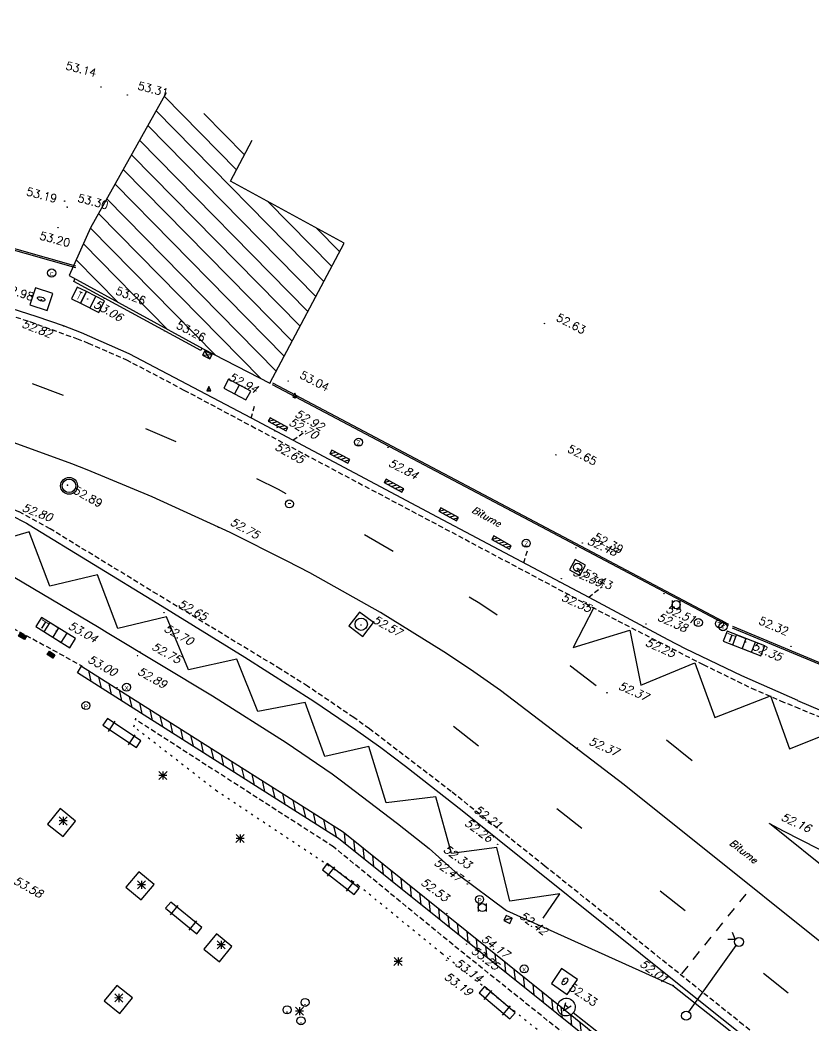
# Model space of a CAD drawing. Extents: x 661856 to 662117, y 6866905 to 6867165.
# Drawn here: x 661957.48 to 661996.85, y 6867094.59 to 6867144.5 of the extents above; entities that cross this region are included whole.
import ezdxf
from ezdxf.enums import TextEntityAlignment as Align

# ---------------------------------------------------------------- set-up
doc = ezdxf.new("R2010")
doc.units = 0
for name, pattern in [('CONTINU', [0]), ('DISCONTIN', [0.75, 0.5, -0.25]), ('HAIELIN', [0.375, 0.25, -0.125]), ('HIDDEN', [0.375, 0.25, -0.125]), ('POINTILL', [0.25, 0, -0.25])]:
    doc.linetypes.add(name, pattern=pattern)
doc.layers.get('0').update_dxf_attribs({"linetype": 'CONTINUOUS'})
for name, color, linetype in [('AFFICHAGE', 6, 'CONTINU'), ('ARBRES', 3, 'CONTINU'), ('BATI', 6, 'CONTINUOUS'), ('BORDURE', 7, 'CONTINU'), ('CANEVAS_GEODES', 5, 'CONTINU'), ('CANIVEAU', 7, 'CONTINU'), ('CLOTURE', 7, 'CONTINU'), ('COTE_ALTI', 8, 'CONTINU'), ('COTE_DE_SEUIL', 8, 'CONTINU'), ('ECLAIRAGE_PUBL', 3, 'CONTINU'), ('HAIE', 3, 'CONTINU'), ('LIGNE_DIVERS', 7, 'CONTINU'), ('MARQ-SOL', 6, 'CONTINU'), ('MOB-URB', 6, 'CONTINU'), ('MOB-URB_TC', 6, 'CONTINU'), ('MUR', 7, 'CONTINU'), ('NOM_DE_VOIE', 7, 'CONTINU'), ('OBJET_ASSAINIS', 5, 'CONTINU'), ('OBJET_DIVERS', 6, 'CONTINU'), ('OBJET_EAU', 4, 'CONTINU'), ('OBJET_ELECTRIC', 3, 'CONTINU'), ('OBJET_GAZ', 2, 'CONTINU'), ('OBJET_SIGN_TRI', 6, 'CONTINU'), ('OBJET_TELECOM', 4, 'CONTINU'), ('SIGNAL-VERTICA', 6, 'CONTINU')]:
    doc.layers.add(name, color=color, linetype=linetype)
doc.styles.add('COMPLEX', font='COMPLEX')
doc.styles.add('ITALIC', font='italic.shx', dxfattribs={"height": 0.6})
doc.styles.get("Standard").update_dxf_attribs({"font": 'ARIALUNI.ttf', "height": 2})

# ---------------------------------------------------------------- blocks, each defined once
blk = doc.blocks.new('*X200')
at = {"layer": 'BATI', "color": 7, "linetype": 'CONTINU'}
for p, q in [((610602.562, 133645.659), (610606.178, 133642.043)), ((610602.161, 133644.928), (610610.558, 133636.531)), ((610604.526, 133644.826), (610606.565, 133642.787)), ((610601.76, 133644.198), (610610.171, 133635.787)), ((610601.359, 133643.467), (610609.783, 133635.043)), ((610600.959, 133642.736), (610609.396, 133634.299)), ((610600.558, 133642.006), (610609.009, 133633.555)), ((610600.157, 133641.275), (610608.622, 133632.811)), ((610599.757, 133640.544), (610608.234, 133632.066)), ((610607.74, 133640.481), (610610.945, 133637.275)), ((610599.356, 133639.813), (610607.47, 133631.699)), ((610610.176, 133639.175), (610611.333, 133638.019)), ((610598.957, 133639.081), (610605.208, 133632.83)), ((610598.612, 133638.295), (610602.812, 133634.094)), ((610598.267, 133637.508), (610600.367, 133635.408))]:
    blk.add_line(p, q, dxfattribs=at)
blk = doc.blocks.new('*X214')
at = {"layer": 'MUR', "color": 7, "linetype": 'CONTINU'}
for p, q in [((610599.046, 133617.124), (610599.172, 133616.583)), ((610599.555, 133616.807), (610599.681, 133616.265)), ((610600.065, 133616.49), (610600.191, 133615.948)), ((610600.574, 133616.173), (610600.7, 133615.631)), ((610601.083, 133615.856), (610601.209, 133615.314)), ((610601.593, 133615.539), (610601.719, 133614.997)), ((610602.102, 133615.221), (610602.228, 133614.68)), ((610602.611, 133614.904), (610602.737, 133614.363)), ((610603.121, 133614.587), (610603.247, 133614.046)), ((610603.63, 133614.27), (610603.756, 133613.729)), ((610604.139, 133613.953), (610604.265, 133613.411)), ((610604.649, 133613.636), (610604.775, 133613.094)), ((610605.158, 133613.319), (610605.284, 133612.777)), ((610605.667, 133613.002), (610605.794, 133612.46)), ((610606.177, 133612.685), (610606.303, 133612.144)), ((610606.687, 133612.368), (610606.813, 133611.827)), ((610607.196, 133612.052), (610607.322, 133611.51)), ((610607.706, 133611.735), (610607.832, 133611.193)), ((610608.215, 133611.418), (610608.342, 133610.877)), ((610608.725, 133611.101), (610608.851, 133610.56)), ((610609.234, 133610.784), (610609.361, 133610.243)), ((610609.744, 133610.468), (610609.87, 133609.926)), ((610610.253, 133610.151), (610610.38, 133609.609)), ((610610.763, 133609.834), (610610.889, 133609.293)), ((610611.273, 133609.517), (610611.399, 133608.976)), ((610611.797, 133609.183), (610611.862, 133608.631)), ((610612.268, 133608.812), (610612.333, 133608.259)), ((610612.739, 133608.44), (610612.804, 133607.888)), ((610613.21, 133608.068), (610613.275, 133607.516)), ((610613.681, 133607.696), (610613.746, 133607.144)), ((610614.152, 133607.325), (610614.217, 133606.772)), ((610614.623, 133606.953), (610614.688, 133606.401)), ((610615.094, 133606.581), (610615.159, 133606.029)), ((610615.565, 133606.209), (610615.63, 133605.657)), ((610616.036, 133605.838), (610616.101, 133605.286)), ((610616.507, 133605.466), (610616.572, 133604.914)), ((610616.978, 133605.094), (610617.043, 133604.542)), ((610617.449, 133604.723), (610617.514, 133604.17)), ((610617.92, 133604.351), (610617.985, 133603.799)), ((610618.391, 133603.979), (610618.456, 133603.427)), ((610618.862, 133603.607), (610618.927, 133603.055)), ((610619.333, 133603.236), (610619.398, 133602.683)), ((610619.804, 133602.864), (610619.869, 133602.312)), ((610620.275, 133602.492), (610620.34, 133601.94)), ((610620.745, 133602.121), (610620.811, 133601.568)), ((610621.216, 133601.749), (610621.282, 133601.197)), ((610621.687, 133601.377), (610621.752, 133600.825)), ((610622.158, 133601.005), (610622.223, 133600.453)), ((610622.629, 133600.633), (610622.694, 133600.081)), ((610623.1, 133600.261), (610623.165, 133599.709)), ((610623.571, 133599.889), (610623.635, 133599.337)), ((610624.041, 133599.517), (610624.106, 133598.965)), ((610624.512, 133599.145), (610624.577, 133598.593)), ((610624.983, 133598.773), (610625.048, 133598.221)), ((610625.454, 133598.401), (610625.518, 133597.849)), ((610625.925, 133598.029), (610625.989, 133597.477)), ((610626.395, 133597.657), (610626.46, 133597.105)), ((610626.866, 133597.285), (610626.931, 133596.733)), ((610627.337, 133596.913), (610627.402, 133596.361)), ((610627.808, 133596.541), (610627.872, 133595.989)), ((610628.278, 133596.169), (610628.343, 133595.617)), ((610628.749, 133595.797), (610628.814, 133595.245)), ((610629.22, 133595.425), (610629.285, 133594.873)), ((610629.691, 133595.053), (610629.755, 133594.501)), ((610630.161, 133594.681), (610630.226, 133594.129)), ((610630.632, 133594.309), (610630.697, 133593.757)), ((610631.103, 133593.937), (610631.145, 133593.579))]:
    blk.add_line(p, q, dxfattribs=at)
blk = doc.blocks.new('P23800')
for p, q in [((0, 0.497), (0, 0)), ((0.999, 0.497), (0, 0.497)), ((0.999, 0), (0.999, 0.497)), ((0, 0), (0.999, 0))]:
    blk.add_line(p, q)
blk = doc.blocks.new('P24600')
blk.add_circle((0.484, 0.238), 0.108)
blk.add_blockref('P23800', (0, 0))
blk = doc.blocks.new('P20100')
for p, q in [((0, 0.994), (0, 0)), ((0.999, 0.994), (0, 0.994)), ((0.999, 0), (0.999, 0.994)), ((0, 0), (0.999, 0))]:
    blk.add_line(p, q)
blk.add_circle((0.496, 0.492), 0.35)
blk = doc.blocks.new('P30100')
at = {"color": 0}
blk.add_circle((0, 0), 0.05, dxfattribs=at)
blk.add_attdef('COTE30100', (0.3, 0.3), '', height=0.3)
blk = doc.blocks.new('P30400')
at = {"color": 0}
blk.add_circle((0, 0), 0.05, dxfattribs=at)
blk.add_attdef('COTE30400', text='', height=0.3).set_placement((-0.3, 0.3), align=Align.RIGHT)
blk = doc.blocks.new('P30800')
at = {"color": 0}
blk.add_circle((0, 0), 0.05, dxfattribs=at)
blk.add_attdef('COTE30800', text='', height=0.3).set_placement((0, -0.6), align=Align.CENTER)
blk = doc.blocks.new('P30500')
at = {"color": 0}
blk.add_circle((0, 0), 0.05, dxfattribs=at)
blk.add_attdef('COTE30500', text='', height=0.3).set_placement((-0.3, -0.15), align=Align.RIGHT)
blk = doc.blocks.new('P30200')
at = {"color": 0}
blk.add_circle((0, 0), 0.05, dxfattribs=at)
blk.add_attdef('COTE30200', (0.3, -0.15), '', height=0.3)
blk = doc.blocks.new('P25000')
for p, q in [((0, 0.994), (0, 0)), ((0.999, 0.994), (0, 0.994)), ((0.999, 0), (0.999, 0.994)), ((0, 0), (0.999, 0))]:
    blk.add_line(p, q)
blk = doc.blocks.new('P26700')
blk.add_lwpolyline([(0, 0.65972), (-0.5, -0.34028), (0.5, -0.34028)], close=True)
blk.add_circle((0, 0), 0.01658)
blk = doc.blocks.new('P21900', base_point=(1, 1))
blk.add_circle((1, 1), 1)
blk.add_text('C', height=0.991).set_placement((0.5, 0.25), (1.5, 0.25), align=Align.ALIGNED)
blk = doc.blocks.new('P20900')
for p, q in [((1, 0), (0, 0.5)), ((0, 0), (1, 0.5)), ((0, 0.5), (0, 0)), ((1, 0.5), (0, 0.5)), ((0, 0), (1, 0)), ((1, 0), (1, 0.5))]:
    blk.add_line(p, q)
blk = doc.blocks.new('SU411')
at = {"color": 0, "linetype": 'CONTINUOUS'}
for points in [[(0, 0.5), (1, 0.5), (1, 0), (0, 0), (0, 0.5)], [(0, 0.283), (0.094, 0)], [(0.022, 0.5), (0.189, 0)], [(0.116, 0.5), (0.283, 0)], [(0.21, 0.5), (0.377, 0)], [(0.305, 0.5), (0.471, 0)], [(0.399, 0.5), (0.566, 0)], [(0.493, 0.5), (0.66, 0)], [(0.588, 0.5), (0.754, 0)], [(0.682, 0.5), (0.848, 0)], [(0.776, 0.5), (0.943, 0)], [(0.87, 0.5), (1, 0.111)], [(0.965, 0.5), (1, 0.394)]]:
    blk.add_lwpolyline(points, dxfattribs=at)
blk = doc.blocks.new('SU317')
at = {"color": 0, "linetype": 'CONTINUOUS'}
for points in [[(-0.149, 0), (-0.146, 0.031), (-0.14, 0.052), (-0.127, 0.077), (-0.107, 0.1), (-0.076, 0.127), (-0.052, 0.137), (-0.021, 0.146), (0, 0.146), (0.023, 0.145), (0.048, 0.139), (0.076, 0.126), (0.098, 0.109), (0.116, 0.089), (0.13, 0.067), (0.14, 0.046), (0.146, 0.02), (0.148, -0.004), (0.143, -0.031), (0.135, -0.061), (0.119, -0.088), (0.096, -0.117), (0.065, -0.135), (0.035, -0.148), (0.003, -0.151), (-0.031, -0.148), (-0.056, -0.14), (-0.077, -0.13), (-0.094, -0.118), (-0.113, -0.099), (-0.13, -0.077), (-0.139, -0.058), (-0.146, -0.035), (-0.149, -0.013), (-0.148, 0.002)], [(-0.055, -0.056), (0.001, 0.075), (0.057, -0.055)], [(0.149, 0.001), (0.852, 0.001)], [(0.853, 0.001), (0.858, 0.041), (0.868, 0.066), (0.879, 0.084), (0.895, 0.102), (0.915, 0.12), (0.938, 0.134), (0.971, 0.145), (0.992, 0.148), (1.012, 0.148), (1.038, 0.142), (1.061, 0.135), (1.086, 0.121), (1.106, 0.102), (1.121, 0.086), (1.132, 0.068), (1.141, 0.044), (1.148, 0.015), (1.148, -0.009), (1.146, -0.032), (1.133, -0.065), (1.12, -0.087), (1.103, -0.109), (1.08, -0.126), (1.058, -0.137), (1.028, -0.146), (1.003, -0.149), (0.977, -0.147), (0.939, -0.135), (0.917, -0.124), (0.901, -0.11), (0.887, -0.096), (0.877, -0.081), (0.868, -0.065), (0.861, -0.048), (0.854, -0.024), (0.852, 0)], [(0.948, -0.061), (1.002, 0.077), (1.058, -0.054)], [(0.04, -0.013), (-0.036, -0.013)], [(1.041, -0.017), (0.967, -0.018)]]:
    blk.add_lwpolyline(points, dxfattribs=at)
blk = doc.blocks.new('P22100', base_point=(1, 1))
blk.add_circle((1, 1), 1)
blk.add_text('P', height=1.07).set_placement((0.5, 0.25), (1.5, 0.25), align=Align.ALIGNED)
blk = doc.blocks.new('P30600')
at = {"color": 0}
blk.add_circle((0, 0), 0.05, dxfattribs=at)
blk.add_attdef('COTE30600', text='', height=0.3).set_placement((-0.3, -0.6), align=Align.RIGHT)
blk = doc.blocks.new('P30300')
at = {"color": 0}
blk.add_circle((0, 0), 0.05, dxfattribs=at)
blk.add_attdef('COTE30300', (0.3, -0.6), '', height=0.3)
blk = doc.blocks.new('P23000')
at = {"color": 3}
for p, q in [((-1, 1), (1, -1)), ((1, 1), (-1, -1)), ((1, 0), (-1, 0)), ((0, 1), (0, -1))]:
    blk.add_line(p, q, dxfattribs=at)
blk = doc.blocks.new('P24400', base_point=(1, 1))
blk.add_circle((1, 1), 1)
blk.add_text('.', height=2.58).set_placement((0.5, 0.25), (1.5, 0.25), align=Align.ALIGNED)
blk = doc.blocks.new('P24100')
for points in [[(0.4, -0.1), (0.4, 0.5)], [(1.6, -0.1), (1.6, 0.5)]]:
    blk.add_lwpolyline(points)
blk.add_lwpolyline([(0, 0), (2, 0), (2, 0.4), (0, 0.4)], close=True)
blk = doc.blocks.new('P29100')
for p, q in [((0, 0), (0.2, 0.2)), ((0.2, 0), (0.4, 0.2)), ((0.4, 0), (0.6, 0.2)), ((0.6, 0), (0.8, 0.2)), ((0.8, 0), (1, 0.2))]:
    blk.add_line(p, q)
blk.add_lwpolyline([(0, 0), (1, 0), (1, 0.2), (0, 0.2)], close=True)
blk = doc.blocks.new('P21600', base_point=(2.23, 1.46))
for p, q in [((1.22, 2.47), (1.22, 0.46)), ((3.25, 0.46), (3.25, 2.48))]:
    blk.add_line(p, q)
blk.add_circle((2.23, 1.47), 1)
blk = doc.blocks.new('P21100', base_point=(1, 1))
blk.add_circle((1, 1), 1)
blk.add_text('-', height=2.15).set_placement((0.5, 0.25), (1.5, 0.25), align=Align.ALIGNED)
blk = doc.blocks.new('P20800')
for p, q in [((0, 0), (0.999, 0.497)), ((0, 0.497), (0, 0)), ((0.999, 0.497), (0, 0.497)), ((0, 0), (0.999, 0)), ((0.999, 0), (0.999, 0.497))]:
    blk.add_line(p, q)
blk = doc.blocks.new('P21300', base_point=(1, 1))
blk.add_circle((1, 1), 1)
blk.add_text('X', height=1.07).set_placement((0.5, 0.25), (1.5, 0.25), align=Align.ALIGNED)
blk = doc.blocks.new('P22700', base_point=(1, 1))
blk.add_circle((1, 1), 1)
blk.add_text('Z', height=1.17).set_placement((0.5, 0.25), (1.5, 0.25), align=Align.ALIGNED)
blk = doc.blocks.new('P22400', base_point=(1, 1))
blk.add_circle((1, 1), 1)
blk.add_text('T', height=1.17).set_placement((0.5, 0.25), (1.5, 0.25), align=Align.ALIGNED)
blk = doc.blocks.new('P23500')
blk.add_blockref('P23800', (0, 0))
blk.add_text('T', height=0.325).set_placement((0.39, 0.079))
blk = doc.blocks.new('P27600')
for points in [[(0, 0), (1, 0), (1, 0.4), (0, 0.4), (0, 0)], [(0.25, 0), (0.25, 0.4), (0.5, 0.4), (0.5, 0), (0.75, 0), (0.75, 0.4)]]:
    blk.add_lwpolyline(points)
blk.add_text('T', height=0.288964).set_placement((0.023187, 0.061513))
blk = doc.blocks.new('P27400')
blk.add_line((0.05, 0), (0.95, 0))
blk.add_lwpolyline([(0.954971, 0.117424), (1, 0.04988), (1.045029, 0.117424)])
for centre in [(0, 0), (1, 0)]:
    blk.add_circle(centre, 0.05)
blk = doc.blocks.new('P25400')
for p, q in [((0, 0.497), (0, 0)), ((0.999, 0.497), (0, 0.497)), ((0.491, 0.01), (0.491, 0.507)), ((0.999, 0), (0.999, 0.497)), ((0, 0), (0.999, 0))]:
    blk.add_line(p, q)

msp = doc.modelspace()

# ---------------------------------------------------------------- linework, layer by layer
at = {"layer": 'BATI', "color": 7, "linetype": 'CONTINUOUS'}
for points in [[(661964.722, 6867140.898), (661960.975, 6867134.203), (661959.909, 6867131.828), (661966.554, 6867128.184), (661969.867, 6867126.492), (661973.552, 6867133.428), (661967.909, 6867136.514), (661968.993, 6867138.549)], [(661966.486, 6867128.226), (661966.44, 6867128.105), (661960.135, 6867131.527), (661960.198, 6867131.696)]]:
    msp.add_lwpolyline(points, dxfattribs=at)
at = {"layer": 'BORDURE', "color": 7, "linetype": 'CONTINUOUS'}
for points in [[(661996.053, 6867110.729), (661993.273, 6867111.953), (661990.487, 6867113.295), (661989.624, 6867113.748), (661985.704, 6867115.841), (661978.179, 6867119.834), (661968.95, 6867124.742), (661962.886, 6867127.941), (661960.523, 6867128.989), (661959.627, 6867129.323), (661958.321, 6867129.775), (661955.766, 6867130.586), (661953.896, 6867131.169), (661951.862, 6867131.771), (661942.632, 6867134.369), (661929.563, 6867138.061), (661922.642, 6867140.002)], [(661944.747, 6867123.777), (661952.165, 6867121.466), (661956.032, 6867120.263), (661957.015, 6867119.935), (661957.797, 6867119.532), (661957.919, 6867119.458), (661964.315, 6867115.543), (661968.619, 6867112.891), (661972.047, 6867110.707), (661974.119, 6867109.295), (661975.366, 6867108.395), (661976.588, 6867107.474), (661979.398, 6867105.27), (661990.01, 6867096.775), (662000.113, 6867088.709), (662007.273, 6867082.978), (662014.38, 6867077.305)], [(662024.368, 6867121.583), (662022.988, 6867113.146), (662021.675, 6867105.138), (662021.266, 6867103.721), (662021.166, 6867103.526), (662020.94, 6867103.22), (662020.511, 6867102.885), (662020.389, 6867102.823), (662019.941, 6867102.664), (662019.209, 6867102.565), (662018.979, 6867102.569), (662018.361, 6867102.628), (662016.995, 6867102.847), (662016.263, 6867102.959), (662013.957, 6867103.375), (662012.933, 6867103.66), (662011.673, 6867104.105), (662011.082, 6867104.345), (662004.481, 6867107.137), (661996.056, 6867110.714)], [(661956.687, 6867117.149), (661961.391, 6867114.36), (661961.799, 6867114.116), (661967.022, 6867110.971), (661970.678, 6867108.655), (661972.958, 6867107.09), (661973.352, 6867106.805), (661976.196, 6867104.624), (661977.771, 6867103.381), (661979.21, 6867102.093), (661981.603, 6867100.314), (661989.862, 6867096.595), (661993.012, 6867094.094), (661993.504, 6867090.832), (661997.514, 6867087.604), (662002.079, 6867083.946), (662004.075, 6867085.263), (662004.851, 6867084.644), (662003.998, 6867082.412), (662008.559, 6867078.753), (662012.467, 6867075.647), (662014.215, 6867077.159)]]:
    msp.add_lwpolyline(points, dxfattribs=at)
at = {"layer": 'CANIVEAU', "color": 7, "linetype": 'HIDDEN'}
for points in [[(661922.542, 6867139.725), (661933.482, 6867136.625), (661949.44, 6867132.123), (661955.473, 6867130.35), (661957.985, 6867129.53), (661960.279, 6867128.7), (661960.855, 6867128.478), (661962.746, 6867127.645), (661963.058, 6867127.484), (661965.604, 6867126.143), (661968.948, 6867124.36), (661979.871, 6867118.563), (661987.133, 6867114.688), (661991.37, 6867112.515), (661993.764, 6867111.346), (661995.197, 6867110.72), (661995.943, 6867110.418)], [(662014.689, 6867077.579), (662005.109, 6867085.252), (661993.351, 6867094.636), (661983.506, 6867102.52), (661978.865, 6867106.221), (661974.803, 6867109.334), (661974.025, 6867109.89), (661971.74, 6867111.443), (661970.392, 6867112.29), (661964.277, 6867116.006), (661958.963, 6867119.253), (661957.416, 6867120.107), (661956.88, 6867120.323), (661955.815, 6867120.675), (661955.711, 6867120.707), (661946.123, 6867123.709)], [(661995.943, 6867110.418), (662012.883, 6867103.33), (662018.272, 6867102.314)]]:
    msp.add_lwpolyline(points, dxfattribs=at)
at = {"layer": 'CLOTURE', "color": 7, "linetype": 'CONTINU'}
for points in [[(661913.65, 6867144.447), (661929.232, 6867140.108), (661948.162, 6867135.558), (661948.293, 6867135.731), (661953.065, 6867134.487), (661952.972, 6867134.286), (661960.23, 6867132.229)], [(661960.247, 6867132.287), (661953.056, 6867134.325), (661953.151, 6867134.527), (661948.269, 6867135.799), (661948.138, 6867135.626), (661929.247, 6867140.167), (661913.668, 6867144.505)], [(661969.983, 6867126.425), (661992.609, 6867114.455)], [(661992.637, 6867114.508), (661970.012, 6867126.478)], [(661992.807, 6867114.349), (662001.877, 6867110.57)], [(662001.901, 6867110.625), (661992.831, 6867114.404)]]:
    msp.add_lwpolyline(points, dxfattribs=at)
at = {"layer": 'HAIE', "color": 3, "linetype": 'HAIELIN'}
msp.add_lwpolyline([(661992.407, 6867087.824), (661979.242, 6867098.374), (661973.016, 6867103.474), (661963.215, 6867109.776)], dxfattribs=at)
at = {"layer": 'LIGNE_DIVERS', "color": 7, "linetype": 'HIDDEN'}
for points in [[(661968.94, 6867124.746), (661969.118, 6867125.395)], [(661971.01, 6867123.655), (661971.671, 6867124.126)], [(661942.154, 6867119.845), (661945.442, 6867118.886), (661950.809, 6867116.874), (661956.13, 6867114.871), (661960.531, 6867112.457)], [(661982.464, 6867117.564), (661982.674, 6867118.281)], [(661985.682, 6867115.861), (661986.356, 6867116.388)]]:
    msp.add_lwpolyline(points, dxfattribs=at)
at = {"layer": 'LIGNE_DIVERS', "color": 7, "linetype": 'POINTILL'}
msp.add_lwpolyline([(661986.824, 6867070.234), (661986.391, 6867070.848), (661987.869, 6867076.4), (661991.47, 6867087.111), (661991.134, 6867087.94), (661985.589, 6867092.442), (661978.4, 6867098.175), (661974.269, 6867101.545), (661967.228, 6867106.243), (661963.121, 6867109.427), (661963.282, 6867110.114)], dxfattribs=at)
at = {"layer": 'MARQ-SOL', "color": 6, "linetype": 'CONTINUOUS'}
for points in [[(662018.068, 6867082.052), (662009.254, 6867089.073), (662001.285, 6867095.47), (661987.445, 6867106.545), (661981.307, 6867111.234), (661979.823, 6867112.274), (661978.504, 6867113.155), (661975.357, 6867115.102), (661971.849, 6867117.065), (661970.727, 6867117.657), (661967.899, 6867119.075), (661964.029, 6867120.847), (661960.803, 6867122.182), (661960.037, 6867122.48), (661955.884, 6867123.986), (661951.098, 6867125.552), (661950.674, 6867125.684), (661943.025, 6867127.995), (661936.909, 6867129.753), (661918.21, 6867135.046)], [(661958.076, 6867126.474), (661959.607, 6867125.887)], [(661963.69, 6867124.238), (661965.198, 6867123.59)], [(661969.197, 6867121.747), (661970.279, 6867121.217), (661970.665, 6867121.015)], [(661974.566, 6867118.97), (661975.987, 6867118.151)], [(661979.761, 6867115.883), (661980.275, 6867115.56), (661981.138, 6867114.991)], [(661985.932, 6867115.347), (661984.911, 6867113.366), (661987.72, 6867114.223)], [(661987.72, 6867114.223), (661988.267, 6867111.504), (661990.954, 6867112.605), (661991.933, 6867109.883), (661994.707, 6867110.966), (661995.645, 6867108.338), (661998.258, 6867109.386), (661999.3, 6867106.718), (662001.89, 6867107.886), (662002.929, 6867105.153), (662005.553, 6867106.265), (662006.615, 6867103.6)], [(661984.752, 6867112.475), (661984.776, 6867112.459), (661986.061, 6867111.486)], [(661980.212, 6867108.464), (661978.982, 6867109.446)], [(661989.542, 6867108.789), (661990.816, 6867107.755)], [(661985.337, 6867104.377), (661984.106, 6867105.358)], [(661990.461, 6867100.289), (661989.23, 6867101.27)], [(661993.176, 6867100.739), (661993.49, 6867101.128)], [(661992.601, 6867100.023), (661992.914, 6867100.413)], [(661992.025, 6867099.309), (661992.338, 6867099.699)], [(661991.449, 6867098.594), (661991.763, 6867098.984)], [(661990.873, 6867097.88), (661991.187, 6867098.269)], [(661995.585, 6867096.201), (661994.355, 6867097.182)]]:
    msp.add_lwpolyline(points, dxfattribs=at)
at = {"layer": 'MARQ-SOL', "color": 6, "linetype": 'DISCONTIN'}
msp.add_lwpolyline([(661990.302, 6867097.162), (661990.611, 6867097.555)], dxfattribs=at)
at = {"layer": 'MARQ-SOL', "color": 6, "linetype": 'CONTINUOUS'}
msp.add_polyline3d([(662011.436, 6867099.152, 51.739), (662011.739, 6867098.711, 51.785), (662009.263, 6867098.276, 51.848), (662006.934, 6867097.736, 51.894), (662004.271, 6867096.919, 51.929), (662001.23, 6867099.344, 51.993), (661994.658, 6867104.623, 52.161), (661995.326, 6867104.258, 52.145), (661998.806, 6867102.488, 52.079), (662001.208, 6867101.447, 52.023), (662001.341, 6867101.395, 52.02), (662004.147, 6867100.376, 51.963), (662005.686, 6867099.902, 51.932), (662006.791, 6867099.601, 51.909), (662008.112, 6867099.382, 51.883)], close=True, dxfattribs=at)
at = {"layer": 'MOB-URB_TC', "color": 6, "linetype": 'CONTINUOUS'}
msp.add_lwpolyline([(661983.418, 6867099.924), (661984.258, 6867101.131), (661981.775, 6867100.772), (661981.129, 6867103.445), (661978.88, 6867103.144), (661978.1, 6867105.96), (661975.638, 6867105.651), (661974.768, 6867108.447), (661972.59, 6867107.96), (661971.61, 6867110.638), (661969.261, 6867110.184), (661968.219, 6867112.792), (661965.836, 6867112.255), (661964.743, 6867114.881), (661962.323, 6867114.316), (661961.31, 6867116.977), (661958.957, 6867116.417), (661957.92, 6867119.113), (661955.461, 6867118.372), (661954.249, 6867120.624), (661953.664, 6867119.264)], dxfattribs=at)
at = {"layer": 'MUR', "color": 7, "linetype": 'CONTINUOUS'}
for points in [[(661960.314, 6867112.105), (661960.525, 6867112.437), (661966.967, 6867108.35), (661973.501, 6867104.21), (661983.666, 6867096.045), (661992.922, 6867088.601)], [(661992.676, 6867088.295), (661983.42, 6867095.738), (661973.272, 6867103.89), (661966.756, 6867108.017), (661960.314, 6867112.105)]]:
    msp.add_lwpolyline(points, dxfattribs=at)
at = {"layer": 'OBJET_ASSAINIS', "color": 5, "linetype": 'CONTINU'}
for radius in [0.418, 0.335]:
    msp.add_circle((661959.903, 6867121.39), radius, dxfattribs=at)

# ---------------------------------------------------------------- block references
at = {"layer": 'AFFICHAGE', "color": 6, "linetype": 'CONTINU', "xscale": 2.965951999760868, "yscale": 2.965951999760868, "rotation": 141.53596271642}
msp.add_blockref('SU317', (661986.898, 6867093.669), dxfattribs=at)
at = {"layer": 'ARBRES', "color": 3, "linetype": 'CONTINU', "xscale": 0.1999999999095632, "yscale": 0.1999999999095632, "rotation": 359.5109626559351}
for p in [(661964.561, 6867107.013), (661959.615, 6867104.757), (661968.387, 6867103.889), (661963.499, 6867101.589), (661967.45, 6867098.603), (661976.225, 6867097.78), (661962.369, 6867095.97), (661971.34, 6867095.313)]:
    msp.add_blockref('P23000', p, dxfattribs=at)
at = {"layer": 'BATI', "color": 7, "linetype": 'CONTINU', "rotation": 359.5109627095217}
msp.add_blockref('*X200', (50243.611, 6738711.553), dxfattribs=at)
at = {"layer": 'CANEVAS_GEODES', "color": 5, "linetype": 'CONTINU', "xscale": 0.1999999999095632, "yscale": 0.1999999999095632, "rotation": 359.5109626559351}
for p in [(661966.831, 6867126.176), (661966.832, 6867126.182), (661966.833, 6867126.187), (661966.833, 6867126.187), (661971.106, 6867125.85)]:
    msp.add_blockref('P26700', p, dxfattribs=at)
at = {"layer": 'COTE_ALTI', "color": 8}
ref = msp.add_blockref('P30400', (661961.483, 6867141.188, 53.141), dxfattribs=dict(at, xscale=0.1999999998924461, yscale=0.1999999998924461, rotation=345.1109655914501))
ref.add_attrib('COTE30400', '53.14', dxfattribs={"color": 8, "height": 0.4, "rotation": 345.111, "style": 'COMPLEX'}).set_placement((661961.199, 6867141.677, 53.141), align=Align.RIGHT)
ref = msp.add_blockref('P30100', (661962.79, 6867140.794, 53.314), dxfattribs=dict(at, xscale=0.1999999998924461, yscale=0.1999999998924461, rotation=345.1109655914501))
ref.add_attrib('COTE30100', '53.31', (661963.279, 6867141.078, 53.314), dxfattribs={"color": 8, "height": 0.4, "rotation": 345.111, "style": 'COMPLEX'})
ref = msp.add_blockref('P30500', (661959.684, 6867135.52, 53.187), dxfattribs=dict(at, xscale=0.1999999998924461, yscale=0.1999999998924461, rotation=345.1109655914501))
ref.add_attrib('COTE30500', '53.19', dxfattribs={"color": 8, "height": 0.4, "rotation": 345.111, "style": 'COMPLEX'}).set_placement((661959.247, 6867135.429, 53.187), align=Align.RIGHT)
ref = msp.add_blockref('P30100', (661959.808, 6867135.22, 53.302), dxfattribs=dict(at, xscale=0.1999999998924461, yscale=0.1999999998924461, rotation=345.1109655914501))
ref.add_attrib('COTE30100', '53.30', (661960.297, 6867135.503, 53.302), dxfattribs={"color": 8, "height": 0.4, "rotation": 345.111, "style": 'COMPLEX'})
ref = msp.add_blockref('P30800', (661959.359, 6867134.209, 53.196), dxfattribs=dict(at, xscale=0.1999999998924461, yscale=0.1999999998924461, rotation=345.1109655914501))
ref.add_attrib('COTE30800', '53.20', dxfattribs={"color": 8, "height": 0.4, "rotation": 345.111, "style": 'COMPLEX'}).set_placement((661959.154, 6867133.436, 53.196), align=Align.CENTER)
ref = msp.add_blockref('P30500', (661958.522, 6867130.623, 52.984), dxfattribs=dict(at, xscale=0.1999999999630791, yscale=0.1999999999630791, rotation=341.5109655832211))
ref.add_attrib('COTE30500', '52.98', dxfattribs={"color": 8, "height": 0.4, "rotation": 341.511, "style": 'COMPLEX'}).set_placement((661958.079, 6867130.561, 52.984), align=Align.RIGHT)
ref = msp.add_blockref('P30200', (661960.83, 6867130.661, 53.061), dxfattribs=dict(at, xscale=0.2000000001169447, yscale=0.2000000001169447, rotation=330.7109657668321))
ref.add_attrib('COTE30200', '53.06', (661961.081, 6867130.291, 53.061), dxfattribs={"color": 8, "height": 0.4, "rotation": 330.711, "style": 'ITALIC'})
ref = msp.add_blockref('P30100', (661983.494, 6867129.446, 52.625), dxfattribs=dict(at, xscale=0.1999999999232419, yscale=0.1999999999232419, rotation=332.5109658482883))
ref.add_attrib('COTE30100', '52.63', (661984.033, 6867129.616, 52.625), dxfattribs={"color": 8, "height": 0.4, "rotation": 332.511, "style": 'COMPLEX'})
ref = msp.add_blockref('P30600', (661959.627, 6867129.323, 52.817), dxfattribs=dict(at, xscale=0.1999999999413371, yscale=0.1999999999413371, rotation=338.8109656963603))
ref.add_attrib('COTE30600', '52.82', dxfattribs={"color": 8, "height": 0.4, "rotation": 338.811, "style": 'ITALIC'}).set_placement((661958.964, 6867128.722, 52.817), align=Align.RIGHT)
ref = msp.add_blockref('P30600', (661969.867, 6867126.492, 52.937), dxfattribs=dict(at, xscale=0.1999999999232419, yscale=0.1999999999232419, rotation=332.5109658482883))
ref.add_attrib('COTE30600', '52.94', dxfattribs={"color": 8, "height": 0.4, "rotation": 332.511, "style": 'ITALIC'}).set_placement((661969.143, 6867125.967, 52.937), align=Align.RIGHT)
ref = msp.add_blockref('P30100', (661970.773, 6867126.596, 53.045), dxfattribs=dict(at, xscale=0.1999999999232419, yscale=0.1999999999232419, rotation=332.5109658482883))
ref.add_attrib('COTE30100', '53.04', (661971.312, 6867126.766, 53.045), dxfattribs={"color": 8, "height": 0.4, "rotation": 332.511, "style": 'COMPLEX'})
ref = msp.add_blockref('P30300', (661971.111, 6867125.751, 52.921), dxfattribs=dict(at, xscale=0.2000000001169447, yscale=0.2000000001169447, rotation=330.7109657668321))
ref.add_attrib('COTE30300', '52.92', (661971.068, 6867124.857, 52.921), dxfattribs={"color": 8, "height": 0.4, "rotation": 330.711, "style": 'ITALIC'})
ref = msp.add_blockref('P30100', (661970.222, 6867124.284, 52.699), dxfattribs=dict(at, xscale=0.2000000001169447, yscale=0.2000000001169447, rotation=330.7109657668321))
ref.add_attrib('COTE30100', '52.70', (661970.767, 6867124.438, 52.699), dxfattribs={"color": 8, "height": 0.4, "rotation": 330.711, "style": 'ITALIC'})
ref = msp.add_blockref('P30300', (661970.119, 6867124.116, 52.646), dxfattribs=dict(at, xscale=0.2000000001169447, yscale=0.2000000001169447, rotation=330.7109657668321))
ref.add_attrib('COTE30300', '52.65', (661970.076, 6867123.223, 52.646), dxfattribs={"color": 8, "height": 0.4, "rotation": 330.711, "style": 'ITALIC'})
ref = msp.add_blockref('P30300', (661975.725, 6867123.297, 52.844), dxfattribs=dict(at, xscale=0.1999999999232419, yscale=0.1999999999232419, rotation=332.5109658482883))
ref.add_attrib('COTE30300', '52.84', (661975.71, 6867122.403, 52.844), dxfattribs={"color": 8, "height": 0.4, "rotation": 332.511, "style": 'ITALIC'})
ref = msp.add_blockref('P30100', (661984.058, 6867122.928, 52.651), dxfattribs=dict(at, xscale=0.1999999999232419, yscale=0.1999999999232419, rotation=332.5109658482883))
ref.add_attrib('COTE30100', '52.65', (661984.597, 6867123.098, 52.651), dxfattribs={"color": 8, "height": 0.4, "rotation": 332.511, "style": 'COMPLEX'})
ref = msp.add_blockref('P30200', (661959.825, 6867121.423, 52.888), dxfattribs=dict(at, xscale=0.2000000001169447, yscale=0.2000000001169447, rotation=330.7109657668321))
ref.add_attrib('COTE30200', '52.89', (661960.076, 6867121.053, 52.888), dxfattribs={"color": 8, "height": 0.4, "rotation": 330.711, "style": 'COMPLEX'})
ref = msp.add_blockref('P30100', (661957.015, 6867119.935, 52.805), dxfattribs=dict(at, xscale=0.1999999999413371, yscale=0.1999999999413371, rotation=338.8109656963603))
ref.add_attrib('COTE30100', '52.80', (661957.533, 6867120.163, 52.805), dxfattribs={"color": 8, "height": 0.4, "rotation": 338.811, "style": 'ITALIC'})
ref = msp.add_blockref('P30100', (661967.31, 6867119.335, 52.754), dxfattribs=dict(at, xscale=0.2000000001169447, yscale=0.2000000001169447, rotation=330.7109657668321))
ref.add_attrib('COTE30100', '52.75', (661967.854, 6867119.488, 52.754), dxfattribs={"color": 8, "height": 0.4, "rotation": 330.711, "style": 'ITALIC'})
ref = msp.add_blockref('P30100', (661985.049, 6867118.313, 52.477), dxfattribs=dict(at, xscale=0.200000000168454, yscale=0.200000000168454, rotation=336.1109656307429))
ref.add_attrib('COTE30100', '52.48', (661985.576, 6867118.516, 52.477), dxfattribs={"color": 8, "height": 0.4, "rotation": 336.111, "style": 'ITALIC'})
ref = msp.add_blockref('P30100', (661985.365, 6867118.547, 52.391), dxfattribs=dict(at, xscale=0.1999999999232419, yscale=0.1999999999232419, rotation=332.5109658482883))
ref.add_attrib('COTE30100', '52.39', (661985.904, 6867118.717, 52.391), dxfattribs={"color": 8, "height": 0.4, "rotation": 332.511, "style": 'COMPLEX'})
ref = msp.add_blockref('P30100', (661984.326, 6867116.78, 52.392), dxfattribs=dict(at, xscale=0.200000000168454, yscale=0.200000000168454, rotation=336.1109656307429))
ref.add_attrib('COTE30100', '52.39', (661984.854, 6867116.983, 52.392), dxfattribs={"color": 8, "height": 0.4, "rotation": 336.111, "style": 'ITALIC'})
ref = msp.add_blockref('P30200', (661985.123, 6867117.289, 52.429), dxfattribs=dict(at, xscale=0.1999999999232419, yscale=0.1999999999232419, rotation=332.5109658482883))
ref.add_attrib('COTE30200', '52.43', (661985.385, 6867116.927, 52.429), dxfattribs={"color": 8, "height": 0.4, "rotation": 332.511, "style": 'COMPLEX'})
ref = msp.add_blockref('P30300', (661984.247, 6867116.614, 52.348), dxfattribs=dict(at, xscale=0.200000000168454, yscale=0.200000000168454, rotation=336.1109656307429))
ref.add_attrib('COTE30300', '52.35', (661984.289, 6867115.721, 52.348), dxfattribs={"color": 8, "height": 0.4, "rotation": 336.111, "style": 'ITALIC'})
ref = msp.add_blockref('P30300', (661989.425, 6867116.041, 52.506), dxfattribs=dict(at, xscale=0.200000000168454, yscale=0.200000000168454, rotation=336.1109656307429))
ref.add_attrib('COTE30300', '52.51', (661989.467, 6867115.148, 52.506), dxfattribs={"color": 8, "height": 0.4, "rotation": 336.111, "style": 'ITALIC'})
ref = msp.add_blockref('P30100', (661964.728, 6867115.282, 52.646), dxfattribs=dict(at, xscale=0.2000000001169447, yscale=0.2000000001169447, rotation=330.7109657668321))
ref.add_attrib('COTE30100', '52.65', (661965.272, 6867115.435, 52.646), dxfattribs={"color": 8, "height": 0.4, "rotation": 330.711, "style": 'ITALIC'})
ref = msp.add_blockref('P30300', (661964.617, 6867115.099, 52.698), dxfattribs=dict(at, xscale=0.2000000001169447, yscale=0.2000000001169447, rotation=330.7109657668321))
ref.add_attrib('COTE30300', '52.70', (661964.575, 6867114.205, 52.698), dxfattribs={"color": 8, "height": 0.4, "rotation": 330.711, "style": 'ITALIC'})
ref = msp.add_blockref('P30100', (661974.384, 6867114.486, 52.571), dxfattribs=dict(at, xscale=0.2000000001169447, yscale=0.2000000001169447, rotation=330.7109657668321))
ref.add_attrib('COTE30100', '52.57', (661974.929, 6867114.64, 52.571), dxfattribs={"color": 8, "height": 0.4, "rotation": 330.711, "style": 'ITALIC'})
ref = msp.add_blockref('P30100', (661988.526, 6867114.537, 52.385), dxfattribs=dict(at, xscale=0.200000000168454, yscale=0.200000000168454, rotation=336.1109656307429))
ref.add_attrib('COTE30100', '52.38', (661989.054, 6867114.74, 52.385), dxfattribs={"color": 8, "height": 0.4, "rotation": 336.111, "style": 'ITALIC'})
ref = msp.add_blockref('P30400', (661995.714, 6867113.422, 52.317), dxfattribs=dict(at, xscale=0.2000000001347393, yscale=0.2000000001347393, rotation=337.0109655654366))
ref.add_attrib('COTE30400', '52.32', dxfattribs={"color": 8, "height": 0.4, "rotation": 337.011, "style": 'COMPLEX'}).set_placement((661995.502, 6867113.947, 52.317), align=Align.RIGHT)
ref = msp.add_blockref('P30100', (661959.273, 6867114.181, 53.036), dxfattribs=dict(at, xscale=0.2000000001169447, yscale=0.2000000001169447, rotation=330.7109657668321))
ref.add_attrib('COTE30100', '53.04', (661959.818, 6867114.335, 53.036), dxfattribs={"color": 8, "height": 0.4, "rotation": 330.711, "style": 'ITALIC'})
ref = msp.add_blockref('P30300', (661988.413, 6867114.377, 52.247), dxfattribs=dict(at, xscale=0.200000000168454, yscale=0.200000000168454, rotation=336.1109656307429))
ref.add_attrib('COTE30300', '52.25', (661988.455, 6867113.483, 52.247), dxfattribs={"color": 8, "height": 0.4, "rotation": 336.111, "style": 'ITALIC'})
ref = msp.add_blockref('P30100', (661963.42, 6867113.148, 52.749), dxfattribs=dict(at, xscale=0.2000000001169447, yscale=0.2000000001169447, rotation=330.7109657668321))
ref.add_attrib('COTE30100', '52.75', (661963.964, 6867113.301, 52.749), dxfattribs={"color": 8, "height": 0.4, "rotation": 330.711, "style": 'ITALIC'})
ref = msp.add_blockref('P30200', (661993.464, 6867113.644, 52.35), dxfattribs=dict(at, xscale=0.200000000168454, yscale=0.200000000168454, rotation=336.1109656307429))
ref.add_attrib('COTE30200', '52.35', (661993.749, 6867113.299, 52.35), dxfattribs={"color": 8, "height": 0.4, "rotation": 336.111, "style": 'ITALIC'})
ref = msp.add_blockref('P30400', (661962.288, 6867111.371, 53.001), dxfattribs=dict(at, xscale=0.2000000001169447, yscale=0.2000000001169447, rotation=330.7109657668321))
ref.add_attrib('COTE30400', '53.00', dxfattribs={"color": 8, "height": 0.4, "rotation": 330.711, "style": 'ITALIC'}).set_placement((661962.135, 6867111.915, 53.001), align=Align.RIGHT)
ref = msp.add_blockref('P30300', (661963.299, 6867112.963, 52.893), dxfattribs=dict(at, xscale=0.2000000001169447, yscale=0.2000000001169447, rotation=330.7109657668321))
ref.add_attrib('COTE30300', '52.89', (661963.257, 6867112.07, 52.893), dxfattribs={"color": 8, "height": 0.4, "rotation": 330.711, "style": 'ITALIC'})
ref = msp.add_blockref('P30100', (661986.596, 6867111.117, 52.37), dxfattribs=dict(at, xscale=0.200000000168454, yscale=0.200000000168454, rotation=336.1109656307429))
ref.add_attrib('COTE30100', '52.37', (661987.124, 6867111.321, 52.37), dxfattribs={"color": 8, "height": 0.4, "rotation": 336.111, "style": 'ITALIC'})
ref = msp.add_blockref('P30100', (661985.128, 6867108.376, 52.371), dxfattribs=dict(at, xscale=0.200000000168454, yscale=0.200000000168454, rotation=336.1109656307429))
ref.add_attrib('COTE30100', '52.37', (661985.655, 6867108.579, 52.371), dxfattribs={"color": 8, "height": 0.4, "rotation": 336.111, "style": 'ITALIC'})
ref = msp.add_blockref('P30400', (661981.275, 6867103.766, 52.211), dxfattribs=dict(at, xscale=0.2000000001091808, yscale=0.2000000001091808, rotation=323.5109659918188))
ref.add_attrib('COTE30400', '52.21', dxfattribs={"color": 8, "height": 0.4, "rotation": 323.511, "style": 'ITALIC'}).set_placement((661981.192, 6867104.326, 52.211), align=Align.RIGHT)
ref = msp.add_blockref('P30500', (661981.173, 6867103.592, 52.262), dxfattribs=dict(at, xscale=0.2000000001091808, yscale=0.2000000001091808, rotation=323.5109659918188))
ref.add_attrib('COTE30500', '52.26', dxfattribs={"color": 8, "height": 0.4, "rotation": 323.511, "style": 'ITALIC'}).set_placement((661980.732, 6867103.669, 52.262), align=Align.RIGHT)
ref = msp.add_blockref('P30100', (661994.658, 6867104.623, 52.161), dxfattribs=dict(at, xscale=0.1999999998820326, yscale=0.1999999998820326, rotation=335.210965790549))
ref.add_attrib('COTE30100', '52.16', (661995.189, 6867104.818, 52.161), dxfattribs={"color": 8, "height": 0.4, "rotation": 335.211, "style": 'ITALIC'})
ref = msp.add_blockref('P30400', (661979.758, 6867101.798, 52.33), dxfattribs=dict(at, xscale=0.2000000001091808, yscale=0.2000000001091808, rotation=323.5109659918188))
ref.add_attrib('COTE30400', '52.33', dxfattribs={"color": 8, "height": 0.4, "rotation": 323.511, "style": 'ITALIC'}).set_placement((661979.675, 6867102.358, 52.33), align=Align.RIGHT)
ref = msp.add_blockref('P30500', (661979.655, 6867101.627, 52.472), dxfattribs=dict(at, xscale=0.2000000001091808, yscale=0.2000000001091808, rotation=323.5109659918188))
ref.add_attrib('COTE30500', '52.47', dxfattribs={"color": 8, "height": 0.4, "rotation": 323.511, "style": 'ITALIC'}).set_placement((661979.214, 6867101.704, 52.472), align=Align.RIGHT)
ref = msp.add_blockref('P30100', (661956.562, 6867101.522, 53.579), dxfattribs=dict(at, xscale=0.2000000001169447, yscale=0.2000000001169447, rotation=330.7109657668321))
ref.add_attrib('COTE30100', '53.58', (661957.107, 6867101.675, 53.579), dxfattribs={"color": 8, "height": 0.4, "rotation": 330.711, "style": 'ITALIC'})
ref = msp.add_blockref('P30400', (661978.638, 6867100.164, 52.528), dxfattribs=dict(at, xscale=0.2000000001091808, yscale=0.2000000001091808, rotation=323.5109659918188))
ref.add_attrib('COTE30400', '52.53', dxfattribs={"color": 8, "height": 0.4, "rotation": 323.511, "style": 'ITALIC'}).set_placement((661978.555, 6867100.723, 52.528), align=Align.RIGHT)
ref = msp.add_blockref('P30100', (661981.65, 6867099.89, 52.425), dxfattribs=dict(at, xscale=0.2000000001091808, yscale=0.2000000001091808, rotation=323.5109659918188))
ref.add_attrib('COTE30100', '52.42', (661982.21, 6867099.974, 52.425), dxfattribs={"color": 8, "height": 0.4, "rotation": 323.511, "style": 'ITALIC'})
ref = msp.add_blockref('P30100', (661979.762, 6867098.746, 54.165), dxfattribs=dict(at, xscale=0.2000000001091808, yscale=0.2000000001091808, rotation=323.5109659918188))
ref.add_attrib('COTE30100', '54.17', (661980.322, 6867098.83, 54.165), dxfattribs={"color": 8, "height": 0.4, "rotation": 323.511, "style": 'ITALIC'})
ref = msp.add_blockref('P30200', (661979.613, 6867098.64, 53.245), dxfattribs=dict(at, xscale=0.2000000001091808, yscale=0.2000000001091808, rotation=323.5109659918188))
ref.add_attrib('COTE30200', '53.25', (661979.816, 6867098.242, 53.245), dxfattribs={"color": 8, "height": 0.4, "rotation": 323.511, "style": 'ITALIC'})
ref = msp.add_blockref('P30300', (661978.633, 6867097.836, 53.193), dxfattribs=dict(at, xscale=0.2000000001091808, yscale=0.2000000001091808, rotation=323.5109659918188))
ref.add_attrib('COTE30300', '53.19', (661978.478, 6867096.955, 53.193), dxfattribs={"color": 8, "height": 0.4, "rotation": 323.511, "style": 'ITALIC'})
ref = msp.add_blockref('P30200', (661978.796, 6867098.032, 53.144), dxfattribs=dict(at, xscale=0.2000000001091808, yscale=0.2000000001091808, rotation=323.5109659918188))
ref.add_attrib('COTE30200', '53.14', (661978.999, 6867097.634, 53.144), dxfattribs={"color": 8, "height": 0.4, "rotation": 323.511, "style": 'ITALIC'})
ref = msp.add_blockref('P30500', (661989.862, 6867096.595, 52.012), dxfattribs=dict(at, xscale=0.2000000001091808, yscale=0.2000000001091808, rotation=323.5109659918188))
ref.add_attrib('COTE30500', '52.01', dxfattribs={"color": 8, "height": 0.4, "rotation": 323.511, "style": 'ITALIC'}).set_placement((661989.422, 6867096.672, 52.012), align=Align.RIGHT)
ref = msp.add_blockref('P30200', (661984.46, 6867096.797, 52.333), dxfattribs=dict(at, xscale=0.199999999847963, yscale=0.199999999847963, rotation=325.3109660833008))
ref.add_attrib('COTE30200', '52.33', (661984.675, 6867096.405, 52.333), dxfattribs={"color": 8, "height": 0.4, "rotation": 325.311, "style": 'COMPLEX'})
at = {"layer": 'COTE_DE_SEUIL', "color": 8}
ref = msp.add_blockref('P30100', (661961.656, 6867130.69, 53.257), dxfattribs=dict(at, xscale=0.1999999999413371, yscale=0.1999999999413371, rotation=338.8109656963603))
ref.add_attrib('COTE30100', '53.26', (661962.174, 6867130.918, 53.257), dxfattribs={"color": 8, "height": 0.4, "rotation": 338.811, "style": 'COMPLEX'})
ref = msp.add_blockref('P30100', (661964.641, 6867129.071, 53.257), dxfattribs=dict(at, xscale=0.1999999999232419, yscale=0.1999999999232419, rotation=332.5109658482883))
ref.add_attrib('COTE30100', '53.26', (661965.18, 6867129.241, 53.257), dxfattribs={"color": 8, "height": 0.4, "rotation": 332.511, "style": 'COMPLEX'})
at = {"layer": 'ECLAIRAGE_PUBL', "color": 3, "linetype": 'CONTINU', "xscale": 0.1999999999095632, "yscale": 0.1999999999095632, "rotation": 359.5109626559351}
for p in [(661962.758, 6867111.395), (661982.482, 6867097.411)]:
    msp.add_blockref('P21300', p, dxfattribs=at)
at = {"layer": 'LIGNE_DIVERS', "color": 7, "linetype": 'CONTINU'}
for p, xscale, yscale, rotation in [((661958.834, 6867104.603), 0.994205700047852, 0.994205700047852, 321.0041627059935), ((661962.725, 6867101.475), 0.9932019001863838, 0.9932019001863838, 320.0672626899261), ((661966.591, 6867098.387), 0.9948372000199379, 0.9948372000199379, 320.5902627095149), ((661963.053, 6867095.971), 1.001096999695869, 1.001096999695869, 141.2443627279888)]:
    msp.add_blockref('P25000', p, dxfattribs=dict(at, xscale=xscale, yscale=yscale, rotation=rotation))
at = {"layer": 'MOB-URB', "color": 6, "linetype": 'CONTINU'}
for name, p, xscale, yscale, rotation in [('P20900', (661966.53, 6867127.883), 0.4056316001921058, 0.456181599764531, 333.3248626631699), ('P22100', (661991.124, 6867114.605), 0.1999999999095632, 0.1999999999095632, 359.5109626559351), ('SU411', (661957.799, 6867113.921), 0.3483230998653294, 0.3845222995560873, 148.9703627598261), ('SU411', (661959.204, 6867113.006), 0.3254243000991869, 0.4000499999228231, 147.1882627107327), ('P22100', (661960.739, 6867110.486), 0.1999999999095632, 0.1999999999095632, 359.5109626559351), ('P22100', (661980.27, 6867100.862), 0.1999999999095632, 0.1999999999095632, 359.5109626559351), ('P24400', (661971.611, 6867095.748), 0.1999999999095632, 0.1999999999095632, 359.5109626559351), ('P24400', (661970.719, 6867095.381), 0.1999999999095632, 0.1999999999095632, 359.5109626559351), ('P24400', (661971.409, 6867094.838), 0.1999999999095632, 0.1999999999095632, 359.5109626559351)]:
    msp.add_blockref(name, p, dxfattribs=dict(at, xscale=xscale, yscale=yscale, rotation=rotation))
for name, p, rotation in [('P29100', (661969.788, 6867124.591), 331.5101626893469), ('P29100', (661972.848, 6867122.976), 332.8634627289702), ('P29100', (661975.54, 6867121.552), 331.3912627265864), ('P29100', (661978.249, 6867120.126), 331.4187627235929), ('P29100', (661980.874, 6867118.733), 330.7138626910917), ('P24100', (661961.582, 6867109.509), 326.2369627180955), ('P24100', (661972.47, 6867102.333), 322.2107627285648), ('P24100', (661964.694, 6867100.422), 320.7652627228128), ('P24100', (661980.253, 6867096.227), 319.648162702343)]:
    msp.add_blockref(name, p, dxfattribs=dict(at, rotation=rotation))
at = {"layer": 'MOB-URB_TC', "color": 6, "linetype": 'CONTINU', "xscale": 0.1999999999095632, "yscale": 0.1999999999095632, "rotation": 359.5109626559351}
for p in [(661990.022, 6867115.489), (661980.404, 6867100.456)]:
    msp.add_blockref('P21600', p, dxfattribs=at)
at = {"layer": 'MUR', "color": 7, "linetype": 'CONTINU', "rotation": 359.5109627095217}
msp.add_blockref('*X214', (50243.611, 6738711.553), dxfattribs=at)
at = {"layer": 'OBJET_ASSAINIS', "color": 5, "linetype": 'CONTINU'}
for name, p, xscale, yscale, rotation in [('P24600', (661958.241, 6867131.214), 0.8934568000982184, 1.809694999943733, 251.9886627159768), ('P24600', (661958.241, 6867131.214), 0.8934568000982184, 1.809694999943733, 251.9886627159768), ('P20100', (661985.018, 6867117.741), 0.5875516998436208, 0.5875516998436208, 240.9394626996501), ('P20100', (661975.003, 6867114.601), 0.872009200158628, 0.872009200158628, 142.9038626948888), ('P24600', (661985.128, 6867096.883), 0.960789799965205, 1.79952400021139, 145.2419627161978), ('P24600', (661985.128, 6867096.883), 0.960789799965205, 1.79952400021139, 145.2419627161978)]:
    msp.add_blockref(name, p, dxfattribs=dict(at, xscale=xscale, yscale=yscale, rotation=rotation))
at = {"layer": 'OBJET_DIVERS', "color": 6, "linetype": 'CONTINU'}
for p, xscale, yscale, rotation in [((661961.667, 6867130.578), 1.011622000006897, 1.305894000124076, 153.35116269975), ((661967.579, 6867126.245), 1.24796799984319, 1.002845999731519, 331.8165627278689)]:
    msp.add_blockref('P25400', p, dxfattribs=dict(at, xscale=xscale, yscale=yscale, rotation=rotation))
at = {"layer": 'OBJET_EAU', "color": 4, "linetype": 'CONTINU', "xscale": 0.1999999999095632, "yscale": 0.1999999999095632, "rotation": 359.5109626559351}
msp.add_blockref('P21100', (661970.834, 6867120.495), dxfattribs=at)
at = {"layer": 'OBJET_ELECTRIC', "color": 3, "linetype": 'CONTINU', "xscale": 0.3226049998159066, "yscale": 0.5824894002737935, "rotation": 154.7730627801782}
msp.add_blockref('P20800', (661981.888, 6867099.933), dxfattribs=at)
at = {"layer": 'OBJET_GAZ', "color": 2, "linetype": 'CONTINU', "xscale": 0.1999999999095632, "yscale": 0.1999999999095632, "rotation": 359.5109626559351}
for p in [(661974.268, 6867123.556), (661982.584, 6867118.538)]:
    msp.add_blockref('P22700', p, dxfattribs=at)
at = {"layer": 'OBJET_SIGN_TRI', "color": 6, "linetype": 'CONTINU', "xscale": 4.500453999755865, "yscale": 4.500453999755865, "rotation": 54.45432270640026}
msp.add_blockref('P27400', (661990.519, 6867095.092), dxfattribs=at)
at = {"layer": 'OBJET_TELECOM', "color": 4, "linetype": 'CONTINU'}
for name, p, xscale, yscale, rotation in [('P23500', (661960.019, 6867130.676), 0.504913900121803, 1.30233300045855, 333.301162670658), ('P27600', (661958.254, 6867114.401), 1.985306000252526, 1.357952999655391, 328.1908627003521), ('P22400', (661992.173, 6867114.545), 0.1999999999095632, 0.1999999999095632, 359.5109626559351), ('P22400', (661992.345, 6867114.399), 0.1999999999095632, 0.1999999999095632, 359.5109626559351), ('P27600', (661992.358, 6867113.68), 2.00714999992381, 1.313446000232263, 338.7644627149128)]:
    msp.add_blockref(name, p, dxfattribs=dict(at, xscale=xscale, yscale=yscale, rotation=rotation))
at = {"layer": 'SIGNAL-VERTICA', "color": 6, "linetype": 'CONTINU', "xscale": 0.1999999999095632, "yscale": 0.1999999999095632, "rotation": 359.5109626559351}
msp.add_blockref('P21900', (661959.04, 6867131.954), dxfattribs=at)

# ---------------------------------------------------------------- texts
at = {"layer": 'NOM_DE_VOIE', "color": 7, "style": 'ITALIC'}
for height, rotation, p in [(0.33831, 330.8752, (661979.859, 6867120.093)), (0.34942, 321.9301, (661992.631, 6867103.611))]:
    msp.add_text('Bitume                                                                         ', height=height, rotation=rotation, dxfattribs=at).set_placement(p)

doc.saveas('drawing.dxf')
